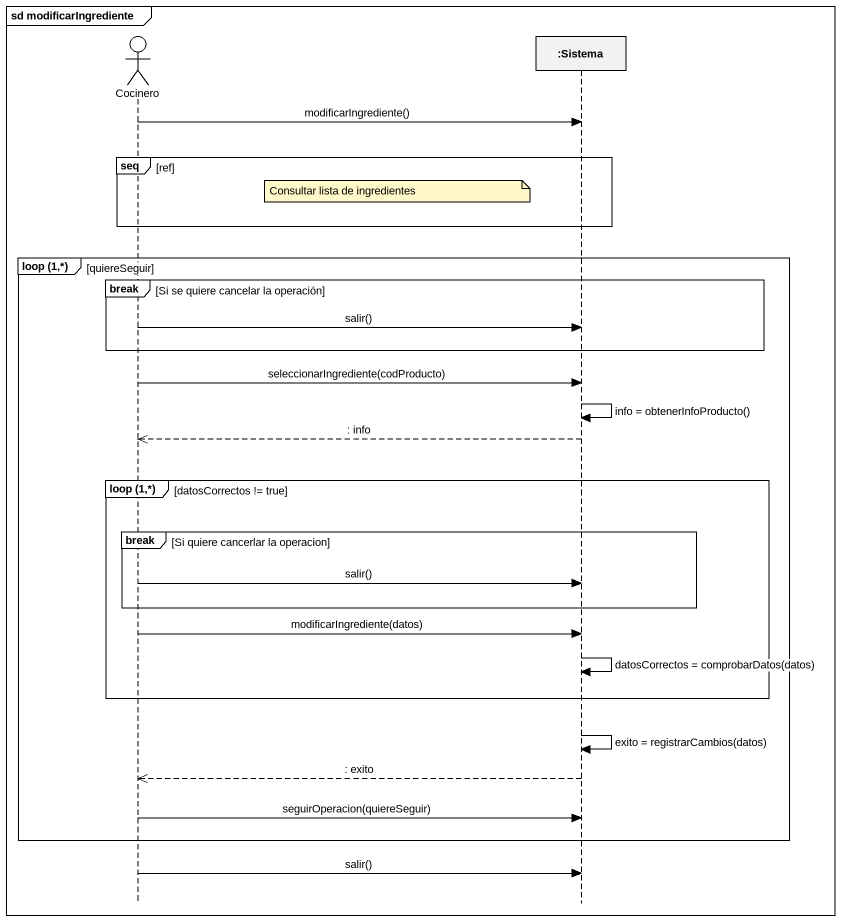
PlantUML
@startuml
mainframe sd modificarIngrediente
hide footbox
actor Cocinero
participant ":Sistema" as Sistema

Cocinero -> Sistema : modificarIngrediente()
group seq [ref]
  note left of Sistema : Consultar lista de ingredientes
end
group loop (1,*) [quiereSeguir]
  break Si se quiere cancelar la operación
    Cocinero -> Sistema : salir()
  end
  Cocinero -> Sistema : seleccionarIngrediente(codProducto)
  Sistema -> Sistema : info = obtenerInfoProducto()
  Sistema -->> Cocinero : : info
  group loop (1,*) [datosCorrectos != true]
    break Si quiere cancerlar la operacion
      Cocinero -> Sistema : salir()
    end
    Cocinero -> Sistema : modificarIngrediente(datos)
    Sistema -> Sistema : datosCorrectos = comprobarDatos(datos)
  end
  Sistema -> Sistema : exito = registrarCambios(datos)
  Sistema -->> Cocinero : : exito
  Cocinero -> Sistema : seguirOperacion(quiereSeguir)
end
Cocinero -> Sistema : salir()
@enduml
